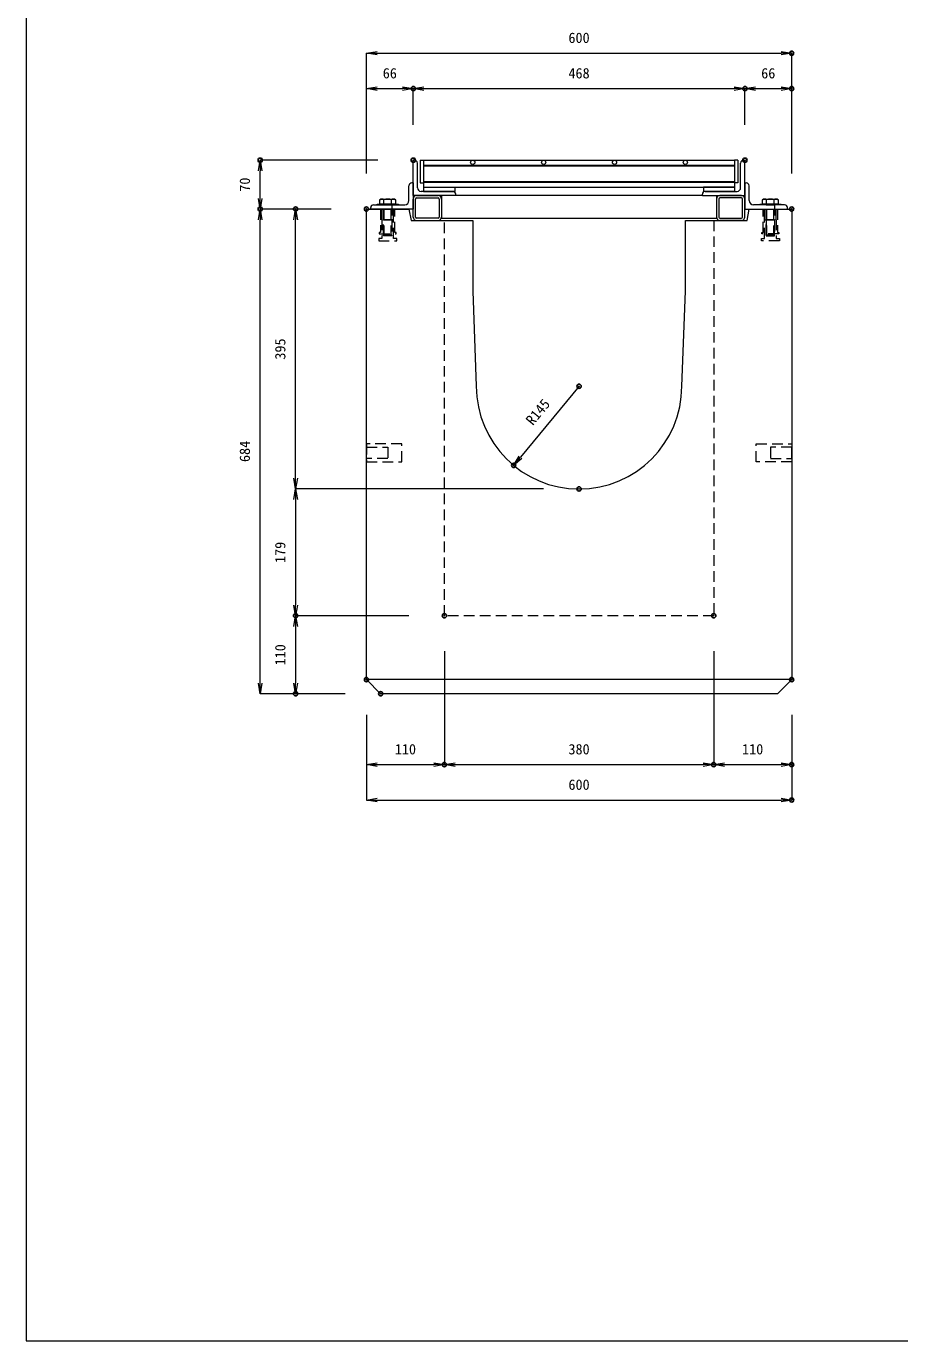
# Model space of a CAD drawing. Units: millimetres, scale not verified. Extents: x -5490 to -1600, y -229 to 2611.
# Drawn here: x -5490 to -4258, y -229 to 1626 of the extents above; entities that cross this region are included whole.
import ezdxf
from ezdxf.enums import TextEntityAlignment as Align

# ---------------------------------------------------------------- set-up
doc = ezdxf.new("R2010")
doc.units = ezdxf.units.MM
doc.header["$LTSCALE"] = 30
doc.header["$PDMODE"] = 32
doc.header["$PDSIZE"] = 6
doc.linetypes.add('USER1', pattern=[0.75, 0.5, -0.25])
for name, color, linetype, lineweight in [('0-1_TITLE', 7, 'Continuous', 18), ('0-3_KIJUN', 7, 'Continuous', 18), ('0-5_SUNPO', 3, 'Continuous', 18), ('0-6_UKEWAKU', 4, 'Continuous', 18), ('0-7_GRE', 5, 'Continuous', 18), ('0-9__0-0_0', 7, 'Continuous', 18)]:
    doc.layers.add(name, color=color, linetype=linetype, lineweight=lineweight)
doc.layers.add('0-A__0-2_DEFPOINTS', color=7, linetype='Continuous')
doc.styles.add('ＭＳ ゴシック', font='')
doc.styles.get('ＭＳ ゴシック').set_extended_font_data('MS Gothic')

# ---------------------------------------------------------------- blocks, each defined once
blk = doc.blocks.new('_OPEN')
at = {"layer": '0-9__0-0_0'}
blk.add_line((0, 0), (-1, 0), dxfattribs=at)
blk.add_lwpolyline([(-1, 0.167), (0, 0), (-1, -0.167)], dxfattribs=at)
blk = doc.blocks.new('_D2')
at = {"layer": '0-5_SUNPO'}
for p, q in [((590.02, 1074.93), (590.02, 914.93)), ((480.02, 984.93), (480.02, 914.93)), ((495.02, 914.93), (575.02, 914.93))]:
    blk.add_line(p, q, dxfattribs=at)
at = {"layer": '0-A__0-2_DEFPOINTS'}
for p in [(590.02, 1124.93), (480.02, 1034.93), (590.02, 914.93)]:
    blk.add_point(p, dxfattribs=at)
at = {"layer": '0-5_SUNPO', "xscale": 15, "yscale": 15, "rotation": 180}
blk.add_blockref('_OPEN', (480.02, 914.93), dxfattribs=at)
at = {"layer": '0-5_SUNPO', "xscale": 15, "yscale": 15}
blk.add_blockref('_OPEN', (590.02, 914.93), dxfattribs=at)
at = {"layer": '0-5_SUNPO', "color": 7, "style": 'ＭＳ ゴシック'}
blk.add_text('110', height=14.66, dxfattribs=at).set_placement((520.02, 924.93), align=Align.BOTTOM_LEFT)
blk = doc.blocks.new('_D3')
at = {"layer": '0-5_SUNPO'}
for p, q in [((590.02, 1074.93), (590.02, 914.93)), ((970.02, 1074.93), (970.02, 914.93)), ((605.02, 914.93), (955.02, 914.93))]:
    blk.add_line(p, q, dxfattribs=at)
at = {"layer": '0-A__0-2_DEFPOINTS'}
for p in [(590.02, 1124.93), (970.02, 1124.93), (970.02, 914.93)]:
    blk.add_point(p, dxfattribs=at)
at = {"layer": '0-5_SUNPO', "xscale": 15, "yscale": 15, "rotation": 180}
blk.add_blockref('_OPEN', (590.02, 914.93), dxfattribs=at)
at = {"layer": '0-5_SUNPO', "xscale": 15, "yscale": 15}
blk.add_blockref('_OPEN', (970.02, 914.93), dxfattribs=at)
at = {"layer": '0-5_SUNPO', "color": 7, "style": 'ＭＳ ゴシック'}
blk.add_text('380', height=14.66, dxfattribs=at).set_placement((765.02, 924.93), align=Align.BOTTOM_LEFT)
blk = doc.blocks.new('_D4')
at = {"layer": '0-5_SUNPO'}
for p, q in [((970.02, 1074.93), (970.02, 914.93)), ((1080.02, 984.93), (1080.02, 914.93)), ((985.02, 914.93), (1065.02, 914.93))]:
    blk.add_line(p, q, dxfattribs=at)
at = {"layer": '0-A__0-2_DEFPOINTS'}
for p in [(970.02, 1124.93), (1080.02, 1034.93), (1080.02, 914.93)]:
    blk.add_point(p, dxfattribs=at)
at = {"layer": '0-5_SUNPO', "xscale": 15, "yscale": 15, "rotation": 180}
blk.add_blockref('_OPEN', (970.02, 914.93), dxfattribs=at)
at = {"layer": '0-5_SUNPO', "xscale": 15, "yscale": 15}
blk.add_blockref('_OPEN', (1080.02, 914.93), dxfattribs=at)
at = {"layer": '0-5_SUNPO', "color": 7, "style": 'ＭＳ ゴシック'}
blk.add_text('110', height=14.66, dxfattribs=at).set_placement((1010.02, 924.93), align=Align.BOTTOM_LEFT)
blk = doc.blocks.new('_D5')
at = {"layer": '0-5_SUNPO'}
for p, q in [((480.02, 984.93), (480.02, 864.93)), ((1080.02, 984.93), (1080.02, 864.93)), ((495.02, 864.93), (1065.02, 864.93))]:
    blk.add_line(p, q, dxfattribs=at)
at = {"layer": '0-A__0-2_DEFPOINTS'}
for p in [(480.02, 1034.93), (1080.02, 1034.93), (1080.02, 864.93)]:
    blk.add_point(p, dxfattribs=at)
at = {"layer": '0-5_SUNPO', "xscale": 15, "yscale": 15, "rotation": 180}
blk.add_blockref('_OPEN', (480.02, 864.93), dxfattribs=at)
at = {"layer": '0-5_SUNPO', "xscale": 15, "yscale": 15}
blk.add_blockref('_OPEN', (1080.02, 864.93), dxfattribs=at)
at = {"layer": '0-5_SUNPO', "color": 7, "style": 'ＭＳ ゴシック'}
blk.add_text('600', height=14.66, dxfattribs=at).set_placement((765.02, 874.93), align=Align.BOTTOM_LEFT)
blk = doc.blocks.new('W1-2_INST_C')
at = {"layer": '0-3_KIJUN', "linetype": 'USER1'}
for p, q in [((-8.23, -15), (-8.23, 0)), ((8.22, -15), (8.22, 0))]:
    blk.add_line(p, q, dxfattribs=at)
for points in [[(10, 0), (-10, 0), (-10, -33), (-12, -33), (-12, -35), (12, -35), (12, -33), (10, -33)], [(8.22, -15), (-8.23, -15), (-8.23, -41.5), (-12.75, -41.5), (-12.75, -45), (12.75, -45), (12.75, -41.5), (8.22, -41.5)], [(-6, -15), (6, -15), (6, -38), (-6, -38)]]:
    blk.add_lwpolyline(points, close=True, dxfattribs=at)
blk = doc.blocks.new('_D10')
at = {"layer": '0-5_SUNPO'}
for p, q in [((730.02, 1303.93), (380.02, 1303.93)), ((380.02, 1288.93), (380.02, 1139.93)), ((540.02, 1124.93), (380.02, 1124.93))]:
    blk.add_line(p, q, dxfattribs=at)
at = {"layer": '0-A__0-2_DEFPOINTS'}
for p in [(780.02, 1303.93), (380.02, 1124.93), (590.02, 1124.93)]:
    blk.add_point(p, dxfattribs=at)
at = {"layer": '0-5_SUNPO', "xscale": 15, "yscale": 15}
for p, rotation in [((380.02, 1303.93), 90), ((380.02, 1124.93), 270)]:
    blk.add_blockref('_OPEN', p, dxfattribs=dict(at, rotation=rotation))
at = {"layer": '0-5_SUNPO', "color": 7, "style": 'ＭＳ ゴシック'}
blk.add_text('179', height=14.66, rotation=90, dxfattribs=at).set_placement((370.02, 1199.43), align=Align.BOTTOM_LEFT)
blk = doc.blocks.new('_D11')
at = {"layer": '0-5_SUNPO'}
for p, q in [((540.02, 1124.93), (380.02, 1124.93)), ((380.02, 1109.93), (380.02, 1029.93)), ((450.02, 1014.93), (380.02, 1014.93))]:
    blk.add_line(p, q, dxfattribs=at)
at = {"layer": '0-A__0-2_DEFPOINTS'}
for p in [(590.02, 1124.93), (380.02, 1014.93), (500.02, 1014.93)]:
    blk.add_point(p, dxfattribs=at)
at = {"layer": '0-5_SUNPO', "xscale": 15, "yscale": 15}
for p, rotation in [((380.02, 1124.93), 90), ((380.02, 1014.93), 270)]:
    blk.add_blockref('_OPEN', p, dxfattribs=dict(at, rotation=rotation))
at = {"layer": '0-5_SUNPO', "color": 7, "style": 'ＭＳ ゴシック'}
blk.add_text('110', height=14.66, rotation=90, dxfattribs=at).set_placement((370.02, 1054.93), align=Align.BOTTOM_LEFT)
blk = doc.blocks.new('_D12')
at = {"layer": '0-5_SUNPO'}
blk.add_line((780.02, 1448.93), (697.25, 1348.68), dxfattribs=at)
at = {"layer": '0-A__0-2_DEFPOINTS'}
for p in [(780.02, 1448.93), (687.7, 1337.11)]:
    blk.add_point(p, dxfattribs=at)
at = {"layer": '0-5_SUNPO', "xscale": 15, "yscale": 15, "rotation": 230.45598}
blk.add_blockref('_OPEN', (687.7, 1337.11), dxfattribs=at)
at = {"layer": '0-5_SUNPO', "color": 7, "style": 'ＭＳ ゴシック'}
blk.add_text('R145', height=14.66, rotation=50.456, dxfattribs=at).set_placement((718.19, 1389.75), align=Align.BOTTOM_LEFT)
blk = doc.blocks.new('_D13')
at = {"layer": '0-5_SUNPO'}
for p, q in [((430.02, 1698.93), (380.02, 1698.93)), ((380.02, 1318.93), (380.02, 1683.93)), ((730.02, 1303.93), (380.02, 1303.93))]:
    blk.add_line(p, q, dxfattribs=at)
at = {"layer": '0-A__0-2_DEFPOINTS'}
for p in [(380.02, 1698.93), (480.02, 1698.93), (780.02, 1303.93)]:
    blk.add_point(p, dxfattribs=at)
at = {"layer": '0-5_SUNPO', "xscale": 15, "yscale": 15}
for p, rotation in [((380.02, 1698.93), 90), ((380.02, 1303.93), 270)]:
    blk.add_blockref('_OPEN', p, dxfattribs=dict(at, rotation=rotation))
at = {"layer": '0-5_SUNPO', "color": 7, "style": 'ＭＳ ゴシック'}
blk.add_text('395', height=14.66, rotation=90, dxfattribs=at).set_placement((370.02, 1486.43), align=Align.BOTTOM_LEFT)
blk = doc.blocks.new('_D14')
at = {"layer": '0-5_SUNPO'}
for p, q in [((430.02, 1698.93), (330.02, 1698.93)), ((330.02, 1029.93), (330.02, 1683.93)), ((450.02, 1014.93), (330.02, 1014.93))]:
    blk.add_line(p, q, dxfattribs=at)
at = {"layer": '0-A__0-2_DEFPOINTS'}
for p in [(330.02, 1698.93), (480.02, 1698.93), (500.02, 1014.93)]:
    blk.add_point(p, dxfattribs=at)
at = {"layer": '0-5_SUNPO', "xscale": 15, "yscale": 15}
for p, rotation in [((330.02, 1698.93), 90), ((330.02, 1014.93), 270)]:
    blk.add_blockref('_OPEN', p, dxfattribs=dict(at, rotation=rotation))
at = {"layer": '0-5_SUNPO', "color": 7, "style": 'ＭＳ ゴシック'}
blk.add_text('684', height=14.66, rotation=90, dxfattribs=at).set_placement((320.02, 1341.93), align=Align.BOTTOM_LEFT)
blk = doc.blocks.new('M16_insert_dan')
at = {"layer": '0-3_KIJUN', "color": 3, "linetype": 'USER1'}
for points in [[(0, -12.5), (-50, -12.5), (-50, 12.5), (0, 12.5)], [(0, 8), (-30, 8), (-30, -8), (0, -8)]]:
    blk.add_lwpolyline(points, close=True, dxfattribs=at)
blk = doc.blocks.new('_D68')
at = {"layer": '0-5_SUNPO'}
for p, q in [((496.02, 1767.93), (330.02, 1767.93)), ((330.02, 1713.93), (330.02, 1752.93)), ((430.02, 1698.93), (330.02, 1698.93))]:
    blk.add_line(p, q, dxfattribs=at)
at = {"layer": '0-A__0-2_DEFPOINTS'}
for p in [(330.02, 1767.93), (546.02, 1767.93), (480.02, 1698.93)]:
    blk.add_point(p, dxfattribs=at)
at = {"layer": '0-5_SUNPO', "xscale": 15, "yscale": 15}
for p, rotation in [((330.02, 1767.93), 90), ((330.02, 1698.93), 270)]:
    blk.add_blockref('_OPEN', p, dxfattribs=dict(at, rotation=rotation))
at = {"layer": '0-5_SUNPO', "color": 7, "style": 'ＭＳ ゴシック'}
blk.add_text('70', height=14.66, rotation=90, dxfattribs=at).set_placement((320.02, 1723.43), align=Align.BOTTOM_LEFT)
blk = doc.blocks.new('_D87')
at = {"layer": '0-5_SUNPO'}
for p, q in [((480.02, 1748.93), (480.02, 1868.93)), ((495.02, 1868.93), (531.02, 1868.93)), ((546.02, 1817.93), (546.02, 1868.93))]:
    blk.add_line(p, q, dxfattribs=at)
at = {"layer": '0-A__0-2_DEFPOINTS'}
for p in [(546.02, 1868.93), (546.02, 1767.93), (480.02, 1698.93)]:
    blk.add_point(p, dxfattribs=at)
at = {"layer": '0-5_SUNPO', "xscale": 15, "yscale": 15, "rotation": 180}
blk.add_blockref('_OPEN', (480.02, 1868.93), dxfattribs=at)
at = {"layer": '0-5_SUNPO', "xscale": 15, "yscale": 15}
blk.add_blockref('_OPEN', (546.02, 1868.93), dxfattribs=at)
at = {"layer": '0-5_SUNPO', "color": 7, "style": 'ＭＳ ゴシック'}
blk.add_text('66', height=14.66, dxfattribs=at).set_placement((503.02, 1878.93), align=Align.BOTTOM_LEFT)
blk = doc.blocks.new('_D88')
at = {"layer": '0-5_SUNPO'}
for p, q in [((1014.02, 1817.93), (1014.02, 1868.93)), ((1029.02, 1868.93), (1065.02, 1868.93)), ((1080.02, 1748.93), (1080.02, 1868.93))]:
    blk.add_line(p, q, dxfattribs=at)
at = {"layer": '0-A__0-2_DEFPOINTS'}
for p in [(1080.02, 1868.93), (1014.02, 1767.93), (1080.02, 1698.93)]:
    blk.add_point(p, dxfattribs=at)
at = {"layer": '0-5_SUNPO', "xscale": 15, "yscale": 15, "rotation": 180}
blk.add_blockref('_OPEN', (1014.02, 1868.93), dxfattribs=at)
at = {"layer": '0-5_SUNPO', "xscale": 15, "yscale": 15}
blk.add_blockref('_OPEN', (1080.02, 1868.93), dxfattribs=at)
at = {"layer": '0-5_SUNPO', "color": 7, "style": 'ＭＳ ゴシック'}
blk.add_text('66', height=14.66, dxfattribs=at).set_placement((1037.02, 1878.93), align=Align.BOTTOM_LEFT)
blk = doc.blocks.new('_D89')
at = {"layer": '0-5_SUNPO'}
for p, q in [((480.02, 1748.93), (480.02, 1918.93)), ((495.02, 1918.93), (1065.02, 1918.93)), ((1080.02, 1748.93), (1080.02, 1918.93))]:
    blk.add_line(p, q, dxfattribs=at)
at = {"layer": '0-A__0-2_DEFPOINTS'}
for p in [(1080.02, 1918.93), (480.02, 1698.93), (1080.02, 1698.93)]:
    blk.add_point(p, dxfattribs=at)
at = {"layer": '0-5_SUNPO', "xscale": 15, "yscale": 15, "rotation": 180}
blk.add_blockref('_OPEN', (480.02, 1918.93), dxfattribs=at)
at = {"layer": '0-5_SUNPO', "xscale": 15, "yscale": 15}
blk.add_blockref('_OPEN', (1080.02, 1918.93), dxfattribs=at)
at = {"layer": '0-5_SUNPO', "color": 7, "style": 'ＭＳ ゴシック'}
blk.add_text('600', height=14.66, dxfattribs=at).set_placement((765.02, 1928.93), align=Align.BOTTOM_LEFT)
blk = doc.blocks.new('_D90')
at = {"layer": '0-5_SUNPO'}
for p, q in [((546.02, 1817.93), (546.02, 1868.93)), ((561.02, 1868.93), (999.02, 1868.93)), ((1014.02, 1817.93), (1014.02, 1868.93))]:
    blk.add_line(p, q, dxfattribs=at)
at = {"layer": '0-A__0-2_DEFPOINTS'}
for p in [(1014.02, 1868.93), (546.02, 1767.93), (1014.02, 1767.93)]:
    blk.add_point(p, dxfattribs=at)
at = {"layer": '0-5_SUNPO', "xscale": 15, "yscale": 15, "rotation": 180}
blk.add_blockref('_OPEN', (546.02, 1868.93), dxfattribs=at)
at = {"layer": '0-5_SUNPO', "xscale": 15, "yscale": 15}
blk.add_blockref('_OPEN', (1014.02, 1868.93), dxfattribs=at)
at = {"layer": '0-5_SUNPO', "color": 7, "style": 'ＭＳ ゴシック'}
blk.add_text('468', height=14.66, dxfattribs=at).set_placement((765.02, 1878.93), align=Align.BOTTOM_LEFT)
blk = doc.blocks.new('A$C7D4F0D3A')
at = {"layer": '0-3_KIJUN', "color": 3}
for p, q in [((-15, 45), (15, 45)), ((-15, 44), (-15, 45)), ((15, 44), (-15, 44)), ((10.95, 45), (-10.95, 45)), ((-9.22, 52), (9.22, 52)), ((-5.47, 45), (-5.47, 51)), ((5.5, 45), (5.5, 51)), ((15, 45), (15, 44))]:
    blk.add_line(p, q, dxfattribs=at)
at = {"layer": '0-3_KIJUN', "color": 3, "linetype": 'USER1'}
for p, q in [((-6, 44), (6, 44)), ((-6, 1), (-6, 44)), ((-5, 0), (-5, 44)), ((5, 0), (5, 44)), ((6, 44), (6, 1)), ((-5, 0), (-6, 1)), ((6, 1), (-6, 1)), ((5, 0), (-5, 0)), ((6, 1), (5, 0))]:
    blk.add_line(p, q, dxfattribs=at)
at = {"layer": '0-3_KIJUN', "color": 3}
for points in [[(-10.95, 45), (-10.95, 51), (-9.22, 52)], [(9.22, 52), (10.95, 51), (10.95, 45)]]:
    blk.add_lwpolyline(points, dxfattribs=at)
for centre, radius, start, end in [((-8.21, 47.74), 4.26, 49.93201, 130.06799), ((0.02, 36.46), 15.54, 69.33427, 110.66573), ((8.23, 47.79), 4.21, 49.666, 130.334)]:
    blk.add_arc(centre, radius, start, end, dxfattribs=at)
blk = doc.blocks.new('A$C72BB1F08')
at = {"layer": '0-7_GRE'}
for p, q in [((0, 0), (0, -32)), ((0, 0), (4.5, 0)), ((4.5, 0), (4.5, -32)), ((4.5, 0), (4.5, -38)), ((4.5, 0), (443.5, 0)), ((443.5, 0), (443.5, -32)), ((448, 0), (443.5, 0)), ((443.5, 0), (443.5, -38)), ((448, 0), (448, -32)), ((4.5, -7), (443.5, -7)), ((4.5, -8), (443.5, -8)), ((0, -32), (4.5, -32)), ((4.5, -30), (443.5, -30)), ((4.5, -31), (443.5, -31)), ((448, -32), (443.5, -32)), ((4.5, -38), (4.5, -44)), ((4.5, -38), (48.5, -38)), ((4.5, -38), (443.5, -38)), ((4.5, -44), (48.5, -44)), ((48.5, -38), (48.5, -44)), ((399.5, -38), (399.5, -44)), ((443.5, -38), (399.5, -38)), ((443.5, -44), (399.5, -44)), ((443.5, -38), (443.5, -44))]:
    blk.add_line(p, q, dxfattribs=at)
for centre in [(74, -3), (174, -3), (274, -3), (374, -3)]:
    blk.add_circle(centre, 3, dxfattribs=at)
blk = doc.blocks.new('A$C0FC07574')
at = {"layer": '0-6_UKEWAKU'}
for p, q in [((2, 0), (0, 0)), ((0, -50), (0, 0)), ((466, 0), (468, 0)), ((468, -50), (468, 0)), ((6, -39), (6, -4)), ((462, -39), (462, -4)), ((-6, -57), (-6, -36)), ((0, -32), (-2, -32)), ((0, -32), (0, -69)), ((468, -32), (470, -32)), ((474, -57), (474, -36)), ((60, -50), (0, -50)), ((0, -80.2), (0, -54.8)), ((3.2, -80.2), (3.2, -54.8)), ((4.8, -50), (35.2, -50)), ((4.8, -53.2), (35.2, -53.2)), ((56, -44), (11, -44)), ((36.8, -54.8), (36.8, -80.2)), ((40, -50), (40, -82)), ((40, -54.8), (40, -80.2)), ((60, -50), (60, -48)), ((60, -50), (60, -48)), ((408, -50), (60, -50)), ((408, -50), (408, -48)), ((408, -50), (468, -50)), ((408, -50), (468, -50)), ((412, -44), (457, -44)), ((428, -50), (428, -82)), ((428, -54.8), (428, -80.2)), ((431.2, -54.8), (431.2, -80.2)), ((463.2, -50), (432.8, -50)), ((463.2, -53.2), (432.8, -53.2)), ((464.8, -80.2), (464.8, -54.8)), ((468, -80.2), (468, -54.8)), ((-60, -69), (-60, -67)), ((0, -69), (-60, -69)), ((-56, -63), (-12, -63)), ((524, -63), (480, -63)), ((35.2, -81.8), (4.8, -81.8)), ((4.8, -85), (35.2, -85)), ((40, -82), (428, -82)), ((432.8, -81.8), (463.2, -81.8)), ((463.2, -85), (432.8, -85))]:
    blk.add_line(p, q, dxfattribs=at)
blk.add_lwpolyline([(468, -32), (468, -69), (528, -69), (528, -67)], dxfattribs=at)
for centre, radius, start, end in [((2, -4), 4, 0, 90), ((466, -4), 4, 90, 180), ((-2, -36), 4, 90, 180), ((470, -36), 4, 0, 90), ((4.8, -54.8), 4.8, 90, 180), ((4.8, -54.8), 1.6, 90, 180), ((11, -39), 5, 180, 270), ((35.2, -54.8), 4.8, 0, 90), ((35.2, -54.8), 1.6, 0, 90), ((56, -48), 4, 0, 90), ((412, -48), 4, 90, 180), ((432.8, -54.8), 4.8, 90, 180), ((432.8, -54.8), 1.6, 90, 180), ((457, -39), 5, 270, 0), ((463.2, -54.8), 4.8, 0, 90), ((463.2, -54.8), 1.6, 0, 90), ((-56, -67), 4, 90, 180), ((-12, -57), 6, 270, 0), ((480, -57), 6, 180, 270), ((524, -67), 4, 0, 90), ((4.8, -80.2), 4.8, 180, 270), ((4.8, -80.2), 1.6, 180, 270), ((35.2, -80.2), 1.6, 270, 0), ((35.2, -80.2), 4.8, 270, 0), ((432.8, -80.2), 4.8, 180, 270), ((432.8, -80.2), 1.6, 180, 270), ((463.2, -80.2), 1.6, 270, 0), ((463.2, -80.2), 4.8, 270, 0)]:
    blk.add_arc(centre, radius, start, end, dxfattribs=at)

msp = doc.modelspace()

# ---------------------------------------------------------------- linework, layer by layer
at = {"layer": '0-1_TITLE', "color": 2}
msp.add_lwpolyline([(-5490.01, -229.32), (-1600.01, -229.32), (-1600.01, 2610.68), (-5490.01, 2610.68)], close=True, dxfattribs=at)
at = {"layer": '0-3_KIJUN'}
msp.add_line((-4409.99, 703.71), (-5009.99, 703.71), dxfattribs=at)
for points in [[(-4429.99, 683.71), (-4989.99, 683.71), (-5009.99, 703.71), (-5009.99, 1367.71), (-4949.99, 1367.71), (-4946.99, 1351.71), (-4859.99, 1351.71), (-4859.99, 1251.71), (-4854.99, 1117.71)], [(-4564.99, 1117.71), (-4559.99, 1251.71), (-4559.99, 1351.71), (-4472.99, 1351.71), (-4469.99, 1367.71), (-4409.99, 1367.71), (-4409.99, 703.71), (-4429.99, 683.71)]]:
    msp.add_lwpolyline(points, dxfattribs=at)
at = {"layer": '0-3_KIJUN', "linetype": 'USER1'}
msp.add_lwpolyline([(-4519.99, 1351.71), (-4519.99, 793.71), (-4899.99, 793.71), (-4899.99, 1351.71)], dxfattribs=at)
at = {"layer": '0-3_KIJUN'}
msp.add_arc((-4709.99, 1117.71), 145, 180, 0, dxfattribs=at)

# ---------------------------------------------------------------- block references
for name, p in [('A$C7D4F0D3A', (-4979.99, 1329.71)), ('A$C7D4F0D3A', (-4439.99, 1329.71)), ('W1-2_INST_C', (-4979.99, 1367.71)), ('M16_insert_dan', (-4409.99, 1023.71))]:
    msp.add_blockref(name, p, dxfattribs=at)
at = {"layer": '0-3_KIJUN', "xscale": -1}
for name, p in [('W1-2_INST_C', (-4439.99, 1367.71)), ('M16_insert_dan', (-5009.99, 1023.71))]:
    msp.add_blockref(name, p, dxfattribs=at)
at = {"layer": '0-5_SUNPO'}
for name in ['_D89', '_D87', '_D90', '_D88', '_D68', '_D14', '_D13', '_D12', '_D10', '_D11', '_D2', '_D3', '_D4', '_D5']:
    msp.add_blockref(name, (-5490.01, -331.21), dxfattribs=at)
at = {"layer": '0-6_UKEWAKU'}
msp.add_blockref('A$C0FC07574', (-4943.99, 1436.71), dxfattribs=at)
at = {"layer": '0-7_GRE'}
msp.add_blockref('A$C72BB1F08', (-4933.99, 1436.71), dxfattribs=at)

doc.saveas('drawing.dxf')
